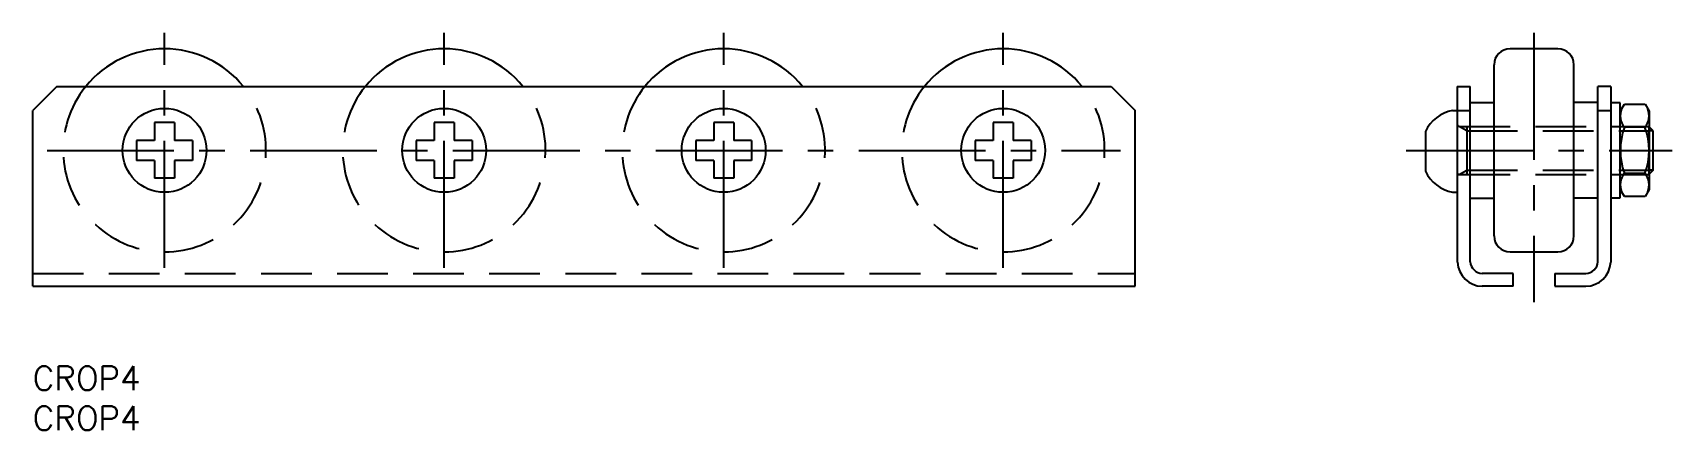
# Model space of a CAD drawing. Extents: x 0 to 205, y -8 to 42.
import ezdxf

# ---------------------------------------------------------------- set-up
doc = ezdxf.new("R2010")
doc.units = 0
doc.header["$LTSCALE"] = 0.5
doc.linetypes.add('CENTER', pattern=[50.8, 31.75, -6.35, 6.35, -6.35])
doc.linetypes.add('DASHED', pattern=[19.05, 12.7, -6.35])
for name, color, linetype in [('MSM_CENTER', 1, 'CENTER'), ('MSM_CONTINUOUS', 7, 'CONTINUOUS'), ('MSM_DASHED', 4, 'DASHED'), ('MSM_NARROW', 5, 'CONTINUOUS'), ('MSM_PART_NUMBER', 7, 'CONTINUOUS')]:
    doc.layers.add(name, color=color, linetype=linetype)
doc.styles.get("Standard").update_dxf_attribs({"font": 'txt.shx', "height": 3, "bigfont": 'bigfont.shx'})

# ---------------------------------------------------------------- blocks, each defined once
blk = doc.blocks.new('*U5')
at = {"layer": 'MSM_PART_NUMBER'}
blk.add_text('CROP4', height=3, dxfattribs=at).set_placement((0, -3))
blk = doc.blocks.new('*U6')
at = {"layer": 'MSM_PART_NUMBER'}
blk.add_text('CROP4', height=3, dxfattribs=at).set_placement((0, -8))

msp = doc.modelspace()

# ---------------------------------------------------------------- linework, layer by layer
at = {"layer": 'MSM_CENTER'}
for p, q in [((16.5, 12.3), (16.5, 41.7)), ((51.5, 12.3), (51.5, 41.7)), ((86.5, 12.3), (86.5, 41.7)), ((121.5, 12.3), (121.5, 41.7)), ((187.95, 41.7), (187.95, 8)), ((1.8, 27), (136.2, 27)), ((171.95, 27), (205.25, 27))]:
    msp.add_line(p, q, dxfattribs=at)
at = {"layer": 'MSM_CONTINUOUS'}
for p, q in [((190.95, 39.7), (184.95, 39.7)), ((182.95, 16.3), (182.95, 37.7)), ((192.95, 16.3), (192.95, 37.7)), ((3, 35), (0, 32)), ((3, 35), (135, 35)), ((135, 35), (138, 32)), ((178.35, 35), (178.35, 13)), ((178.35, 35), (179.95, 35)), ((179.95, 13.05), (179.95, 35)), ((195.95, 13.05), (195.95, 35)), ((197.55, 35), (195.95, 35)), ((197.55, 35), (197.55, 13)), ((179.95, 33), (182.95, 33)), ((195.95, 33), (192.95, 33)), ((198.75, 32.95), (197.55, 32.95)), ((198.75, 21.05), (198.75, 32.95)), ((0, 10), (0, 32)), ((138, 10), (138, 32)), ((177.75, 32), (179.95, 32)), ((195.95, 32), (197.55, 32)), ((198.75, 31.9), (199.26, 32.77)), ((199.26, 32.77), (201.85, 32.77)), ((201.85, 32.77), (202.35, 31.9)), ((202.35, 31.9), (202.35, 22.1)), ((17.75, 30.5), (15.25, 30.5)), ((15.25, 30.5), (15.25, 28.25)), ((17.75, 30.5), (17.75, 28.25)), ((52.75, 30.5), (50.25, 30.5)), ((50.25, 30.5), (50.25, 28.25)), ((52.75, 30.5), (52.75, 28.25)), ((85.25, 30.5), (85.25, 28.25)), ((87.75, 30.5), (85.25, 30.5)), ((87.75, 30.5), (87.75, 28.25)), ((122.75, 30.5), (120.25, 30.5)), ((120.25, 30.5), (120.25, 28.25)), ((122.75, 30.5), (122.75, 28.25)), ((174.35, 29.37), (174.35, 24.38)), ((201.85, 29.89), (199.26, 29.89)), ((202.85, 29.46), (202.35, 29.96)), ((202.85, 24.54), (202.85, 29.46)), ((13, 28.25), (13, 25.75)), ((15.25, 28.25), (13, 28.25)), ((20, 28.25), (17.75, 28.25)), ((20, 28.25), (20, 25.75)), ((50.25, 28.25), (48, 28.25)), ((48, 28.25), (48, 25.75)), ((55, 28.25), (52.75, 28.25)), ((55, 28.25), (55, 25.75)), ((85.25, 28.25), (83, 28.25)), ((83, 28.25), (83, 25.75)), ((90, 28.25), (87.75, 28.25)), ((90, 28.25), (90, 25.75)), ((120.25, 28.25), (118, 28.25)), ((118, 28.25), (118, 25.75)), ((125, 28.25), (122.75, 28.25)), ((125, 28.25), (125, 25.75)), ((15.25, 25.75), (13, 25.75)), ((15.25, 25.75), (15.25, 23.5)), ((17.75, 25.75), (17.75, 23.5)), ((20, 25.75), (17.75, 25.75)), ((50.25, 25.75), (48, 25.75)), ((50.25, 25.75), (50.25, 23.5)), ((52.75, 25.75), (52.75, 23.5)), ((55, 25.75), (52.75, 25.75)), ((85.25, 25.75), (83, 25.75)), ((85.25, 25.75), (85.25, 23.5)), ((90, 25.75), (87.75, 25.75)), ((87.75, 25.75), (87.75, 23.5)), ((120.25, 25.75), (118, 25.75)), ((120.25, 25.75), (120.25, 23.5)), ((122.75, 25.75), (122.75, 23.5)), ((125, 25.75), (122.75, 25.75)), ((17.75, 23.5), (15.25, 23.5)), ((52.75, 23.5), (50.25, 23.5)), ((87.75, 23.5), (85.25, 23.5)), ((122.75, 23.5), (120.25, 23.5)), ((201.85, 24.11), (199.26, 24.11)), ((202.85, 24.54), (202.35, 24.04)), ((177.75, 21.75), (178.35, 21.75)), ((179.95, 21), (182.95, 21)), ((195.95, 21), (192.95, 21)), ((197.55, 21.05), (198.75, 21.05)), ((199.26, 21.23), (198.75, 22.1)), ((201.85, 21.23), (199.26, 21.23)), ((202.35, 22.1), (201.85, 21.23)), ((184.95, 14.3), (190.95, 14.3)), ((185.35, 11.6), (181.47, 11.6)), ((185.35, 10), (185.35, 11.6)), ((190.55, 11.6), (194.43, 11.6)), ((190.55, 11.6), (190.55, 10)), ((0, 10), (138, 10)), ((185.35, 10), (181.45, 10)), ((190.55, 10), (194.45, 10))]:
    msp.add_line(p, q, dxfattribs=at)
for centre in [(16.5, 27), (51.5, 27), (86.5, 27), (121.5, 27)]:
    msp.add_circle(centre, 5.25, dxfattribs=at)
for centre, radius, start, end in [((16.5, 27), 12.7, 39.0443, 140.9557), ((51.5, 27), 12.7, 39.0443, 140.9557), ((86.5, 27), 12.7, 39.0443, 140.9557), ((121.5, 27), 12.7, 39.0443, 140.9557), ((184.95, 37.7), 2, 90, 180), ((190.95, 37.7), 2, 0, 90), ((178.69, 27.28), 4.81, 101.2091, 154.3416), ((201.07, 31.33), 2.32, 157.9313, 218.5189), ((200.04, 31.33), 2.32, 321.4811, 22.0687), ((207.27, 27), 8.51, 160.1808, 199.8192), ((193.84, 27), 8.51, 340.1808, 19.8192), ((178.69, 26.47), 4.81, 205.6584, 258.7909), ((201.07, 22.67), 2.32, 141.4811, 202.0687), ((200.04, 22.67), 2.32, 337.9313, 38.519), ((184.95, 16.3), 2, 180, 270), ((190.95, 16.3), 2, 270, 0), ((181.53, 13.18), 3.18, 183.2056, 268.6728), ((181.53, 13.18), 1.58, 184.5494, 268.1166), ((194.38, 13.18), 1.58, 271.8834, 355.4506), ((194.38, 13.18), 3.18, 271.3272, 356.7944)]:
    msp.add_arc(centre, radius, start, end, dxfattribs=at)
at = {"layer": 'MSM_DASHED'}
for p, q in [((178.6, 30), (202.31, 30)), ((179.54, 29.46), (178.6, 30)), ((179.54, 30), (179.54, 24)), ((179.54, 29.46), (202.35, 29.46)), ((202.31, 30), (202.31, 24)), ((202.35, 29.96), (202.31, 30)), ((178.6, 24), (179.54, 24.54)), ((178.6, 24), (202.31, 24)), ((179.54, 24.54), (202.35, 24.54)), ((202.35, 24.04), (202.31, 24)), ((0, 11.6), (138, 11.6))]:
    msp.add_line(p, q, dxfattribs=at)
for centre, radius, start, end in [((16.5, 27), 12.7, 140.9557, 39.0443), ((51.5, 27), 12.7, 140.9557, 39.0443), ((86.5, 27), 12.7, 140.9557, 39.0443), ((121.5, 27), 12.7, 140.9557, 39.0443), ((178.6, 30.25), 0.25, 180, 270), ((178.6, 23.75), 0.25, 90, 180)]:
    msp.add_arc(centre, radius, start, end, dxfattribs=at)
at = {"layer": 'MSM_NARROW'}
for p, q in [((202.85, 29.46), (202.35, 29.46)), ((202.85, 24.54), (202.35, 24.54))]:
    msp.add_line(p, q, dxfattribs=at)

# ---------------------------------------------------------------- block references
at = {"layer": 'MSM_CONTINUOUS'}
for name in ['*U5', '*U6']:
    msp.add_blockref(name, (0, 0), dxfattribs=at)

doc.saveas('drawing.dxf')
